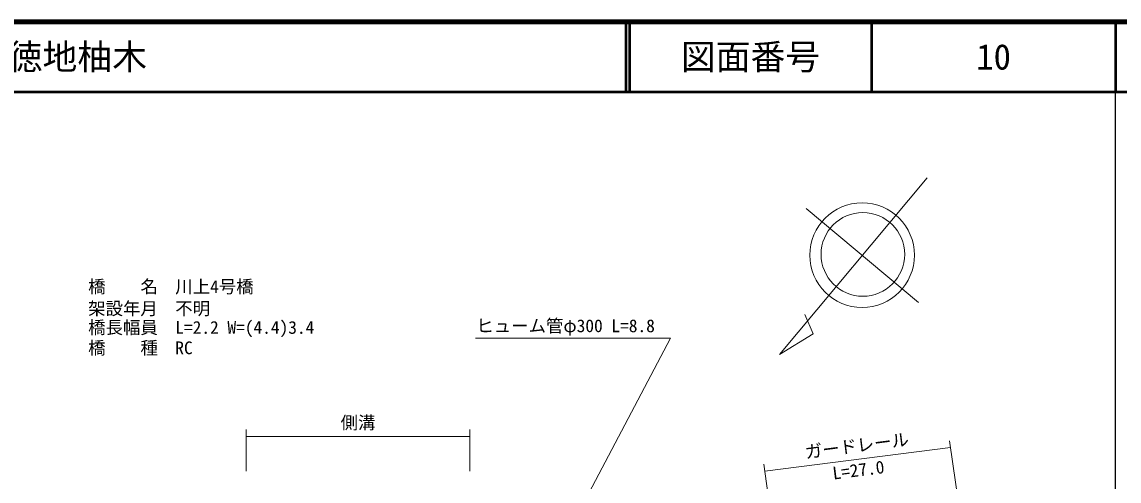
# Model space of a CAD drawing. Units: millimetres, scale not verified. Extents: x 40000 to 680000, y 20000 to 380000.
# Drawn here: x 422078 to 579500, y 314177 to 380000 of the extents above; entities that cross this region are included whole.
import ezdxf
from ezdxf.enums import TextEntityAlignment as Align

# ---------------------------------------------------------------- set-up
doc = ezdxf.new("R2010")
doc.units = ezdxf.units.MM
doc.header["$LTSCALE"] = 1000
for name, color, linetype, lineweight in [('M-BMK-SRVR', 3, 'Continuous', 13), ('M-STR-HTXT', 7, 'Continuous', 13), ('M-TTL', 2, 'Continuous', 140), ('M-TTL-BAND', 7, 'Continuous', 25), ('M-TTL-LINE', 7, 'Continuous', 50)]:
    doc.layers.add(name, color=color, linetype=linetype, lineweight=lineweight)
doc.layers.add('M-TTL-TXT', color=7, linetype='Continuous')
doc.styles.add('ＭＳ ゴシック', font='')
doc.styles.get('ＭＳ ゴシック').set_extended_font_data('MS Gothic')

msp = doc.modelspace()

# ---------------------------------------------------------------- linework, layer by layer
at = {"layer": 'M-BMK-SRVR'}
for p, q in [((551974, 357652), (530772, 332327)), ((550717, 339794), (534615, 353275)), ((535605, 335286), (534412, 338040)), ((530772, 332327), (535605, 335286))]:
    msp.add_line(p, q, dxfattribs=at)
for centre, radius in [((542634, 346561), 7500), ((542742, 346677), 6000)]:
    msp.add_circle(centre, radius, dxfattribs=at)
at = {"layer": 'M-STR-HTXT'}
for p, q in [((515120, 334650), (487090, 281584)), ((487152, 334650), (515120, 334650)), ((454232, 321586), (454232, 315586)), ((486367, 321586), (486367, 315586)), ((454232, 320586), (486367, 320586)), ((557252, 305698), (555156, 319966)), ((555302, 318977), (528651, 315595)), ((533031, 284445), (528512, 316585))]:
    msp.add_line(p, q, dxfattribs=at)
at = {"layer": 'M-TTL'}
msp.add_line((680000, 380000), (40000, 380000), dxfattribs=at)
at = {"layer": 'M-TTL-BAND'}
msp.add_line((579000, 20000), (579000, 370000), dxfattribs=at)
at = {"layer": 'M-TTL-LINE'}
for p, q in [((508747, 380000), (508747, 370000)), ((509247, 380000), (509247, 370000)), ((543997, 380000), (543997, 370000)), ((579000, 380000), (579000, 370000)), ((40000, 370000), (680000, 370000))]:
    msp.add_line(p, q, dxfattribs=at)

# ---------------------------------------------------------------- texts
at = {"layer": 'M-STR-HTXT', "style": 'ＭＳ ゴシック'}
for s, p in [('橋\u3000\u3000名\u3000川上4号橋', (431579, 340591)), ('橋長幅員\u3000L=2.2 W=(4.4)3.4', (431579, 334737)), ('橋\u3000\u3000種\u3000RC', (431579, 331810))]:
    msp.add_text(s, height=1833, dxfattribs=at).set_placement(p, align=Align.BOTTOM_LEFT)
msp.add_text('架設年月\u3000不明', height=1833, dxfattribs=at).set_placement((440329, 338914), align=Align.MIDDLE_CENTER)
for s, p in [('ヒューム管φ300 L=8.8', (500086, 334971)), ('側溝', (470299, 321086))]:
    msp.add_text(s, height=1833, dxfattribs=at).set_placement(p, align=Align.BOTTOM_CENTER)
for s, p in [('ガードレール', (534616, 316855)), ('L=27.0', (538576, 313837))]:
    msp.add_text(s, height=1833, rotation=7.272, dxfattribs=at).set_placement(p, align=Align.BOTTOM_LEFT)
at = {"layer": 'M-TTL-TXT', "style": 'ＭＳ ゴシック'}
msp.add_text('山口市徳地柚木', height=3666, dxfattribs=at).set_placement((405024, 375000), align=Align.MIDDLE_LEFT)
for s, p in [('図面番号', (526622, 375000)), ('10', (561497, 375000))]:
    msp.add_text(s, height=3666, dxfattribs=at).set_placement(p, align=Align.MIDDLE_CENTER)

doc.saveas('drawing.dxf')
